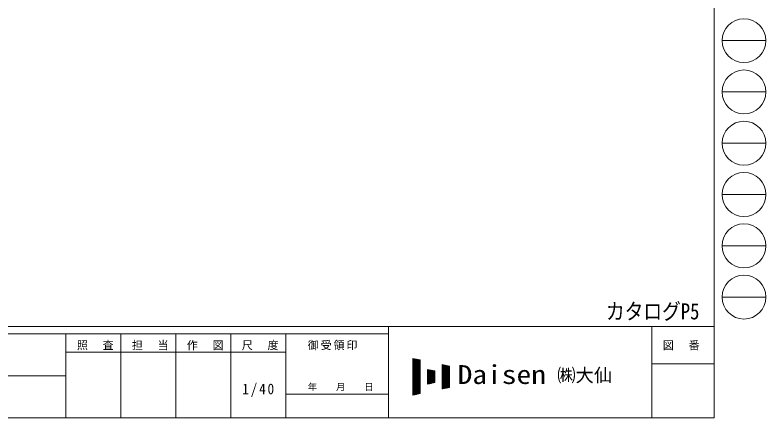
# Model space of a CAD drawing. Units: millimetres on the paper, enlarged 40 times. Extents: x -29423 to 3259, y -7760 to 7760.
# Drawn here: x -4938 to 3259, y -7760 to -3360 of the extents above; entities that cross this region are included whole.
import ezdxf
from ezdxf.enums import TextEntityAlignment as Align

# ---------------------------------------------------------------- set-up
doc = ezdxf.new("R2010")
doc.units = ezdxf.units.MM
doc.header["$LTSCALE"] = 40
doc.layers.add('0-7_SHAPE', color=7, linetype='Continuous')
doc.layers.add('F-0_240', color=7, linetype='Continuous', lineweight=9)
doc.styles.add('ＭＳ ゴシック', font='')
doc.styles.get('ＭＳ ゴシック').set_extended_font_data('MS Gothic')

msp = doc.modelspace()

# ---------------------------------------------------------------- linework, layer by layer
at = {"layer": 'F-0_240', "color": 5}
for p, q in [((2693.35, 7760), (2693.35, -7760)), ((-19226.65, -6760), (2693.35, -6760)), ((-862.33, -6760), (-862.33, -7760)), ((2013.35, -6760), (2013.35, -7760)), ((-19226.65, -6840), (-862.33, -6840)), ((-4382.33, -6840), (-4382.33, -7760)), ((-3782.33, -6840), (-3782.33, -7760)), ((-3182.33, -6840), (-3182.33, -7760)), ((-2582.33, -6840), (-2582.33, -7760)), ((-1982.33, -6840), (-1982.33, -7760)), ((-4382.33, -7040), (-1982.33, -7040)), ((2013.35, -7170), (2693.35, -7170)), ((-12582.33, -7300), (-4382.33, -7300)), ((-1982.33, -7500), (-862.33, -7500)), ((-19226.65, -7760), (2693.35, -7760))]:
    msp.add_line(p, q, dxfattribs=at)
at = {"layer": 'F-0_240', "color": 4}
for p, q in [((2778.83, -3640), (3258.84, -3640)), ((2778.83, -4200), (3258.84, -4200)), ((2778.83, -4760), (3258.84, -4760)), ((2778.83, -5320), (3258.84, -5320)), ((2778.83, -5880), (3258.84, -5880)), ((2778.83, -6440), (3258.84, -6440))]:
    msp.add_line(p, q, dxfattribs=at)
at = {"layer": 'F-0_240'}
for p, q in [((-595.71, -7110.13), (-515.71, -7126.8)), ((-595.71, -7110.13), (-595.71, -7510.13)), ((-595.71, -7113.9), (-577.65, -7113.9)), ((-595.71, -7117.9), (-558.45, -7117.9)), ((-595.71, -7121.9), (-539.25, -7121.9)), ((-595.71, -7125.9), (-520.05, -7125.9)), ((-595.71, -7129.9), (-515.71, -7129.9)), ((-593.34, -7509.64), (-593.34, -7110.63)), ((-589.34, -7508.81), (-589.34, -7111.46)), ((-585.34, -7507.97), (-585.34, -7112.29)), ((-581.34, -7507.14), (-581.34, -7113.13)), ((-577.34, -7506.31), (-577.34, -7113.96)), ((-573.34, -7505.47), (-573.34, -7114.79)), ((-569.34, -7504.64), (-569.34, -7115.63)), ((-565.34, -7503.81), (-565.34, -7116.46)), ((-561.34, -7502.97), (-561.34, -7117.29)), ((-557.34, -7502.14), (-557.34, -7118.13)), ((-553.34, -7501.31), (-553.34, -7118.96)), ((-549.34, -7500.47), (-549.34, -7119.79)), ((-545.34, -7499.64), (-545.34, -7120.63)), ((-541.34, -7498.81), (-541.34, -7121.46)), ((-537.34, -7497.97), (-537.34, -7122.29)), ((-533.34, -7497.14), (-533.34, -7123.13)), ((-529.34, -7496.31), (-529.34, -7123.96)), ((-525.34, -7495.47), (-525.34, -7124.79)), ((-521.34, -7494.64), (-521.34, -7125.63)), ((-517.34, -7493.81), (-517.34, -7126.46)), ((-515.71, -7126.8), (-515.71, -7493.47)), ((-595.71, -7133.9), (-515.71, -7133.9)), ((-595.71, -7137.9), (-515.71, -7137.9)), ((-595.71, -7141.9), (-515.71, -7141.9)), ((-595.71, -7145.9), (-515.71, -7145.9)), ((-595.71, -7149.9), (-515.71, -7149.9)), ((-595.71, -7153.9), (-515.71, -7153.9)), ((-595.71, -7157.9), (-515.71, -7157.9)), ((-595.71, -7161.9), (-515.71, -7161.9)), ((-595.71, -7165.9), (-515.71, -7165.9)), ((-595.71, -7169.9), (-515.71, -7169.9)), ((-595.71, -7173.9), (-515.71, -7173.9)), ((-595.71, -7177.9), (-515.71, -7177.9)), ((-595.71, -7181.9), (-515.71, -7181.9)), ((-595.71, -7185.9), (-515.71, -7185.9)), ((-595.71, -7189.9), (-515.71, -7189.9)), ((-595.71, -7193.9), (-515.71, -7193.9)), ((-595.71, -7197.9), (-515.71, -7197.9)), ((-595.71, -7201.9), (-515.71, -7201.9)), ((-595.71, -7205.9), (-515.71, -7205.9)), ((-595.71, -7209.9), (-515.71, -7209.9)), ((-275.71, -7176.8), (-195.71, -7193.47)), ((-275.71, -7176.8), (-275.71, -7443.47)), ((-275.71, -7177.9), (-270.45, -7177.9)), ((-275.71, -7181.9), (-251.25, -7181.9)), ((-275.71, -7185.9), (-232.05, -7185.9)), ((-275.71, -7189.9), (-212.85, -7189.9)), ((-275.71, -7193.9), (-195.71, -7193.9)), ((-275.71, -7197.9), (-195.71, -7197.9)), ((-275.71, -7201.9), (-195.71, -7201.9)), ((-275.71, -7205.9), (-195.71, -7205.9)), ((-275.71, -7209.9), (-195.71, -7209.9)), ((-273.34, -7442.97), (-273.34, -7177.29)), ((-269.34, -7442.14), (-269.34, -7178.13)), ((-265.34, -7441.31), (-265.34, -7178.96)), ((-261.34, -7440.47), (-261.34, -7179.79)), ((-257.34, -7439.64), (-257.34, -7180.63)), ((-253.34, -7438.81), (-253.34, -7181.46)), ((-249.34, -7437.97), (-249.34, -7182.29)), ((-245.34, -7437.14), (-245.34, -7183.13)), ((-241.34, -7436.31), (-241.34, -7183.96)), ((-237.34, -7435.47), (-237.34, -7184.79)), ((-233.34, -7434.64), (-233.34, -7185.63)), ((-229.34, -7433.81), (-229.34, -7186.46)), ((-225.34, -7432.97), (-225.34, -7187.29)), ((-221.34, -7432.14), (-221.34, -7188.13)), ((-217.34, -7431.31), (-217.34, -7188.96)), ((-213.34, -7430.47), (-213.34, -7189.79)), ((-209.34, -7429.64), (-209.34, -7190.63)), ((-205.34, -7428.81), (-205.34, -7191.46)), ((-201.34, -7427.97), (-201.34, -7192.29)), ((-197.34, -7427.14), (-197.34, -7193.13)), ((-195.71, -7193.47), (-195.71, -7426.8)), ((-595.71, -7213.9), (-515.71, -7213.9)), ((-595.71, -7217.9), (-515.71, -7217.9)), ((-595.71, -7221.9), (-515.71, -7221.9)), ((-595.71, -7225.9), (-515.71, -7225.9)), ((-595.71, -7229.9), (-515.71, -7229.9)), ((-595.71, -7233.9), (-515.71, -7233.9)), ((-595.71, -7237.9), (-515.71, -7237.9)), ((-595.71, -7241.9), (-515.71, -7241.9)), ((-595.71, -7245.9), (-515.71, -7245.9)), ((-595.71, -7249.9), (-515.71, -7249.9)), ((-595.71, -7253.9), (-515.71, -7253.9)), ((-595.71, -7257.9), (-515.71, -7257.9)), ((-595.71, -7261.9), (-515.71, -7261.9)), ((-595.71, -7265.9), (-515.71, -7265.9)), ((-595.71, -7269.9), (-515.71, -7269.9)), ((-595.71, -7273.9), (-515.71, -7273.9)), ((-595.71, -7277.9), (-515.71, -7277.9)), ((-595.71, -7281.9), (-515.71, -7281.9)), ((-595.71, -7285.9), (-515.71, -7285.9)), ((-595.71, -7289.9), (-515.71, -7289.9)), ((-595.71, -7293.9), (-515.71, -7293.9)), ((-435.71, -7230.13), (-355.71, -7246.8)), ((-435.71, -7230.13), (-435.71, -7390.13)), ((-435.71, -7233.9), (-417.65, -7233.9)), ((-435.71, -7237.9), (-398.45, -7237.9)), ((-435.71, -7241.9), (-379.25, -7241.9)), ((-435.71, -7245.9), (-360.05, -7245.9)), ((-435.71, -7249.9), (-355.71, -7249.9)), ((-435.71, -7253.9), (-355.71, -7253.9)), ((-435.71, -7257.9), (-355.71, -7257.9)), ((-435.71, -7261.9), (-355.71, -7261.9)), ((-435.71, -7265.9), (-355.71, -7265.9)), ((-435.71, -7269.9), (-355.71, -7269.9)), ((-435.71, -7273.9), (-355.71, -7273.9)), ((-435.71, -7277.9), (-355.71, -7277.9)), ((-435.71, -7281.9), (-355.71, -7281.9)), ((-435.71, -7285.9), (-355.71, -7285.9)), ((-435.71, -7289.9), (-355.71, -7289.9)), ((-435.71, -7293.9), (-355.71, -7293.9)), ((-433.34, -7389.64), (-433.34, -7230.63)), ((-429.34, -7388.81), (-429.34, -7231.46)), ((-425.34, -7387.97), (-425.34, -7232.29)), ((-421.34, -7387.14), (-421.34, -7233.13)), ((-417.34, -7386.31), (-417.34, -7233.96)), ((-413.34, -7385.47), (-413.34, -7234.79)), ((-409.34, -7384.64), (-409.34, -7235.63)), ((-405.34, -7383.81), (-405.34, -7236.46)), ((-401.34, -7382.97), (-401.34, -7237.29)), ((-397.34, -7382.14), (-397.34, -7238.13)), ((-393.34, -7381.31), (-393.34, -7238.96)), ((-389.34, -7380.47), (-389.34, -7239.79)), ((-385.34, -7379.64), (-385.34, -7240.63)), ((-381.34, -7378.81), (-381.34, -7241.46)), ((-377.34, -7377.97), (-377.34, -7242.29)), ((-373.34, -7377.14), (-373.34, -7243.13)), ((-369.34, -7376.31), (-369.34, -7243.96)), ((-365.34, -7375.47), (-365.34, -7244.79)), ((-361.34, -7374.64), (-361.34, -7245.63)), ((-357.34, -7373.81), (-357.34, -7246.46)), ((-355.71, -7246.8), (-355.71, -7373.47)), ((-275.71, -7213.9), (-195.71, -7213.9)), ((-275.71, -7217.9), (-195.71, -7217.9)), ((-275.71, -7221.9), (-195.71, -7221.9)), ((-275.71, -7225.9), (-195.71, -7225.9)), ((-275.71, -7229.9), (-195.71, -7229.9)), ((-275.71, -7233.9), (-195.71, -7233.9)), ((-275.71, -7237.9), (-195.71, -7237.9)), ((-275.71, -7241.9), (-195.71, -7241.9)), ((-275.71, -7245.9), (-195.71, -7245.9)), ((-275.71, -7249.9), (-195.71, -7249.9)), ((-275.71, -7253.9), (-195.71, -7253.9)), ((-275.71, -7257.9), (-195.71, -7257.9)), ((-275.71, -7261.9), (-195.71, -7261.9)), ((-275.71, -7265.9), (-195.71, -7265.9)), ((-275.71, -7269.9), (-195.71, -7269.9)), ((-275.71, -7273.9), (-195.71, -7273.9)), ((-275.71, -7277.9), (-195.71, -7277.9)), ((-275.71, -7281.9), (-195.71, -7281.9)), ((-275.71, -7285.9), (-195.71, -7285.9)), ((-275.71, -7289.9), (-195.71, -7289.9)), ((-275.71, -7293.9), (-195.71, -7293.9)), ((-595.71, -7297.9), (-515.71, -7297.9)), ((-595.71, -7301.9), (-515.71, -7301.9)), ((-595.71, -7305.9), (-515.71, -7305.9)), ((-595.71, -7309.9), (-515.71, -7309.9)), ((-595.71, -7313.9), (-515.71, -7313.9)), ((-595.71, -7317.9), (-515.71, -7317.9)), ((-595.71, -7321.9), (-515.71, -7321.9)), ((-595.71, -7325.9), (-515.71, -7325.9)), ((-595.71, -7329.9), (-515.71, -7329.9)), ((-595.71, -7333.9), (-515.71, -7333.9)), ((-595.71, -7337.9), (-515.71, -7337.9)), ((-595.71, -7341.9), (-515.71, -7341.9)), ((-595.71, -7345.9), (-515.71, -7345.9)), ((-595.71, -7349.9), (-515.71, -7349.9)), ((-595.71, -7353.9), (-515.71, -7353.9)), ((-595.71, -7357.9), (-515.71, -7357.9)), ((-595.71, -7361.9), (-515.71, -7361.9)), ((-595.71, -7365.9), (-515.71, -7365.9)), ((-595.71, -7369.9), (-515.71, -7369.9)), ((-595.71, -7373.9), (-515.71, -7373.9)), ((-435.71, -7297.9), (-355.71, -7297.9)), ((-435.71, -7301.9), (-355.71, -7301.9)), ((-435.71, -7305.9), (-355.71, -7305.9)), ((-435.71, -7309.9), (-355.71, -7309.9)), ((-435.71, -7313.9), (-355.71, -7313.9)), ((-435.71, -7317.9), (-355.71, -7317.9)), ((-435.71, -7321.9), (-355.71, -7321.9)), ((-435.71, -7325.9), (-355.71, -7325.9)), ((-435.71, -7329.9), (-355.71, -7329.9)), ((-435.71, -7333.9), (-355.71, -7333.9)), ((-435.71, -7337.9), (-355.71, -7337.9)), ((-435.71, -7341.9), (-355.71, -7341.9)), ((-435.71, -7345.9), (-355.71, -7345.9)), ((-435.71, -7349.9), (-355.71, -7349.9)), ((-435.71, -7353.9), (-355.71, -7353.9)), ((-435.71, -7357.9), (-355.71, -7357.9)), ((-435.71, -7361.9), (-355.71, -7361.9)), ((-435.71, -7365.9), (-355.71, -7365.9)), ((-435.71, -7369.9), (-355.71, -7369.9)), ((-435.71, -7390.13), (-355.71, -7373.47)), ((-435.71, -7373.9), (-357.78, -7373.9)), ((-275.71, -7297.9), (-195.71, -7297.9)), ((-275.71, -7301.9), (-195.71, -7301.9)), ((-275.71, -7305.9), (-195.71, -7305.9)), ((-275.71, -7309.9), (-195.71, -7309.9)), ((-275.71, -7313.9), (-195.71, -7313.9)), ((-275.71, -7317.9), (-195.71, -7317.9)), ((-275.71, -7321.9), (-195.71, -7321.9)), ((-275.71, -7325.9), (-195.71, -7325.9)), ((-275.71, -7329.9), (-195.71, -7329.9)), ((-275.71, -7333.9), (-195.71, -7333.9)), ((-275.71, -7337.9), (-195.71, -7337.9)), ((-275.71, -7341.9), (-195.71, -7341.9)), ((-275.71, -7345.9), (-195.71, -7345.9)), ((-275.71, -7349.9), (-195.71, -7349.9)), ((-275.71, -7353.9), (-195.71, -7353.9)), ((-275.71, -7357.9), (-195.71, -7357.9)), ((-275.71, -7361.9), (-195.71, -7361.9)), ((-275.71, -7365.9), (-195.71, -7365.9)), ((-275.71, -7369.9), (-195.71, -7369.9)), ((-275.71, -7373.9), (-195.71, -7373.9)), ((-595.71, -7377.9), (-515.71, -7377.9)), ((-595.71, -7381.9), (-515.71, -7381.9)), ((-595.71, -7385.9), (-515.71, -7385.9)), ((-595.71, -7389.9), (-515.71, -7389.9)), ((-595.71, -7393.9), (-515.71, -7393.9)), ((-595.71, -7397.9), (-515.71, -7397.9)), ((-595.71, -7401.9), (-515.71, -7401.9)), ((-595.71, -7405.9), (-515.71, -7405.9)), ((-595.71, -7409.9), (-515.71, -7409.9)), ((-595.71, -7413.9), (-515.71, -7413.9)), ((-595.71, -7417.9), (-515.71, -7417.9)), ((-595.71, -7421.9), (-515.71, -7421.9)), ((-595.71, -7425.9), (-515.71, -7425.9)), ((-595.71, -7429.9), (-515.71, -7429.9)), ((-595.71, -7433.9), (-515.71, -7433.9)), ((-595.71, -7437.9), (-515.71, -7437.9)), ((-595.71, -7441.9), (-515.71, -7441.9)), ((-595.71, -7445.9), (-515.71, -7445.9)), ((-595.71, -7449.9), (-515.71, -7449.9)), ((-595.71, -7453.9), (-515.71, -7453.9)), ((-595.71, -7457.9), (-515.71, -7457.9)), ((-435.71, -7377.9), (-376.98, -7377.9)), ((-435.71, -7381.9), (-396.18, -7381.9)), ((-435.71, -7385.9), (-415.38, -7385.9)), ((-435.71, -7389.9), (-434.58, -7389.9)), ((-275.71, -7377.9), (-195.71, -7377.9)), ((-275.71, -7381.9), (-195.71, -7381.9)), ((-275.71, -7385.9), (-195.71, -7385.9)), ((-275.71, -7389.9), (-195.71, -7389.9)), ((-275.71, -7393.9), (-195.71, -7393.9)), ((-275.71, -7397.9), (-195.71, -7397.9)), ((-275.71, -7401.9), (-195.71, -7401.9)), ((-275.71, -7405.9), (-195.71, -7405.9)), ((-275.71, -7409.9), (-195.71, -7409.9)), ((-275.71, -7413.9), (-195.71, -7413.9)), ((-275.71, -7417.9), (-195.71, -7417.9)), ((-275.71, -7421.9), (-195.71, -7421.9)), ((-275.71, -7425.9), (-195.71, -7425.9)), ((-195.71, -7426.8), (-275.71, -7443.47)), ((-275.71, -7429.9), (-210.58, -7429.9)), ((-275.71, -7433.9), (-229.78, -7433.9)), ((-275.71, -7437.9), (-248.98, -7437.9)), ((-275.71, -7441.9), (-268.18, -7441.9)), ((-595.71, -7461.9), (-515.71, -7461.9)), ((-595.71, -7465.9), (-515.71, -7465.9)), ((-595.71, -7469.9), (-515.71, -7469.9)), ((-595.71, -7473.9), (-515.71, -7473.9)), ((-595.71, -7477.9), (-515.71, -7477.9)), ((-595.71, -7481.9), (-515.71, -7481.9)), ((-595.71, -7485.9), (-515.71, -7485.9)), ((-595.71, -7489.9), (-515.71, -7489.9)), ((-515.71, -7493.47), (-595.71, -7510.13)), ((-595.71, -7493.9), (-517.78, -7493.9)), ((-595.71, -7497.9), (-536.98, -7497.9)), ((-595.71, -7501.9), (-556.18, -7501.9)), ((-595.71, -7505.9), (-575.38, -7505.9)), ((-595.71, -7509.9), (-594.58, -7509.9))]:
    msp.add_line(p, q, dxfattribs=at)
at = {"layer": 'F-0_240', "color": 4}
for centre in [(3018.83, -3640), (3018.83, -4200), (3018.83, -4760), (3018.83, -5320), (3018.83, -5880), (3018.83, -6440)]:
    msp.add_circle(centre, 240, dxfattribs=at)

# ---------------------------------------------------------------- texts
at = {"layer": '0-7_SHAPE', "style": 'ＭＳ ゴシック', "width": 0.85}
msp.add_text('カタログP5', height=176, dxfattribs=at).set_placement((1512.6, -6736.5), align=Align.BOTTOM_LEFT)
at = {"layer": 'F-0_240', "style": 'ＭＳ ゴシック', "width": 1.15}
msp.add_text('Daisen', height=205.3, dxfattribs=at).set_placement((-106.56, -7450.13), align=Align.BOTTOM_LEFT)
at = {"layer": 'F-0_240', "style": 'ＭＳ ゴシック'}
for s, height, p in [('㈱大仙\u3000', 146.6, (980.63, -7410.13)), ('年\u3000\u3000月\u3000\u3000日', 73.31, (-1742.33, -7480))]:
    msp.add_text(s, height=height, dxfattribs=at).set_placement(p, align=Align.BOTTOM_LEFT)
at = {"layer": 'F-0_240', "attachment_point": 7, "style": 'ＭＳ ゴシック'}
for s, insert, char_height in [('\\T1.17;照\u3000査', (-4262.33, -7020), 87.98), ('\\T1.17;担\u3000当', (-3662.33, -7020), 87.98), ('\\T1.17;作\u3000図', (-3062.33, -7020), 87.98), ('\\T1.17;尺\u3000度', (-2462.33, -7020), 87.98), ('\\T1.17;御受領印', (-1742.33, -7020), 87.98), ('\\T1.17;図\u3000番', (2133.34, -7020), 87.98), ('\\T1.28;\\W0.9;1/40', (-2457.33, -7530), 117.3)]:
    msp.add_mtext(s, dxfattribs=dict(at, insert=insert, char_height=char_height))

doc.saveas('drawing.dxf')
